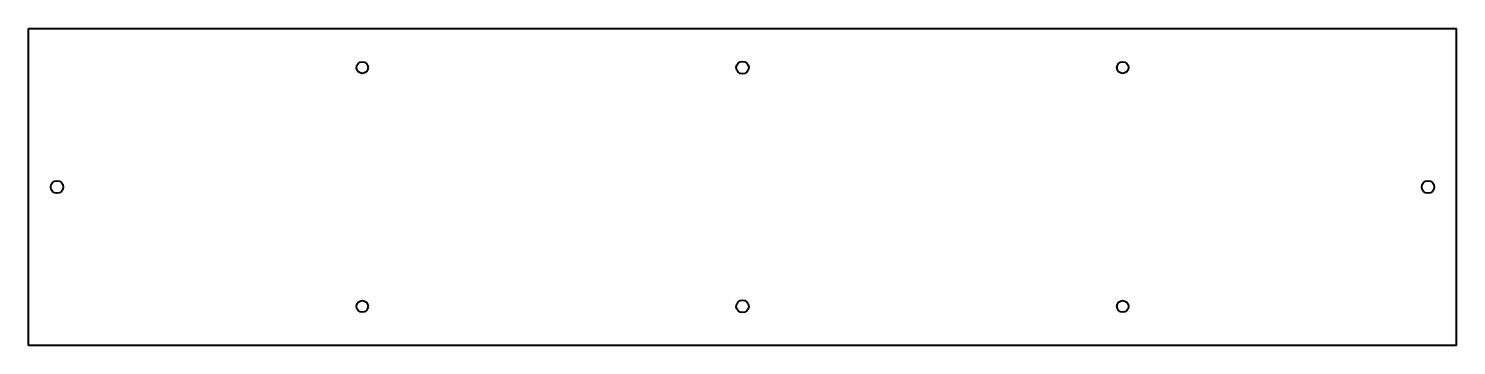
# Model space of a CAD drawing. Header units: inches. Extents: x -15.8 to 0, y 0 to 3.5.
import ezdxf

# ---------------------------------------------------------------- set-up
doc = ezdxf.new("R2010")
doc.units = ezdxf.units.IN
doc.header["$MEASUREMENT"] = 0
doc.layers.add('Visible', color=7, linetype='Continuous', lineweight=40)

msp = doc.modelspace()

# ---------------------------------------------------------------- linework, layer by layer
at = {"layer": 'Visible'}
for p, q in [((-15.75, 3.5), (0, 3.5)), ((-15.75, 0), (-15.75, 3.5)), ((0, 0), (0, 3.5)), ((0, 0), (-15.75, 0))]:
    msp.add_line(p, q, dxfattribs=at)
for centre, radius in [((-12.069, 3.068), 0.064), ((-7.875, 3.068), 0.069), ((-3.681, 3.068), 0.064), ((-15.437, 1.75), 0.069), ((-0.313, 1.75), 0.069), ((-12.069, 0.432), 0.064), ((-7.875, 0.432), 0.069), ((-3.681, 0.432), 0.064)]:
    msp.add_circle(centre, radius, dxfattribs=at)

doc.saveas('drawing.dxf')
